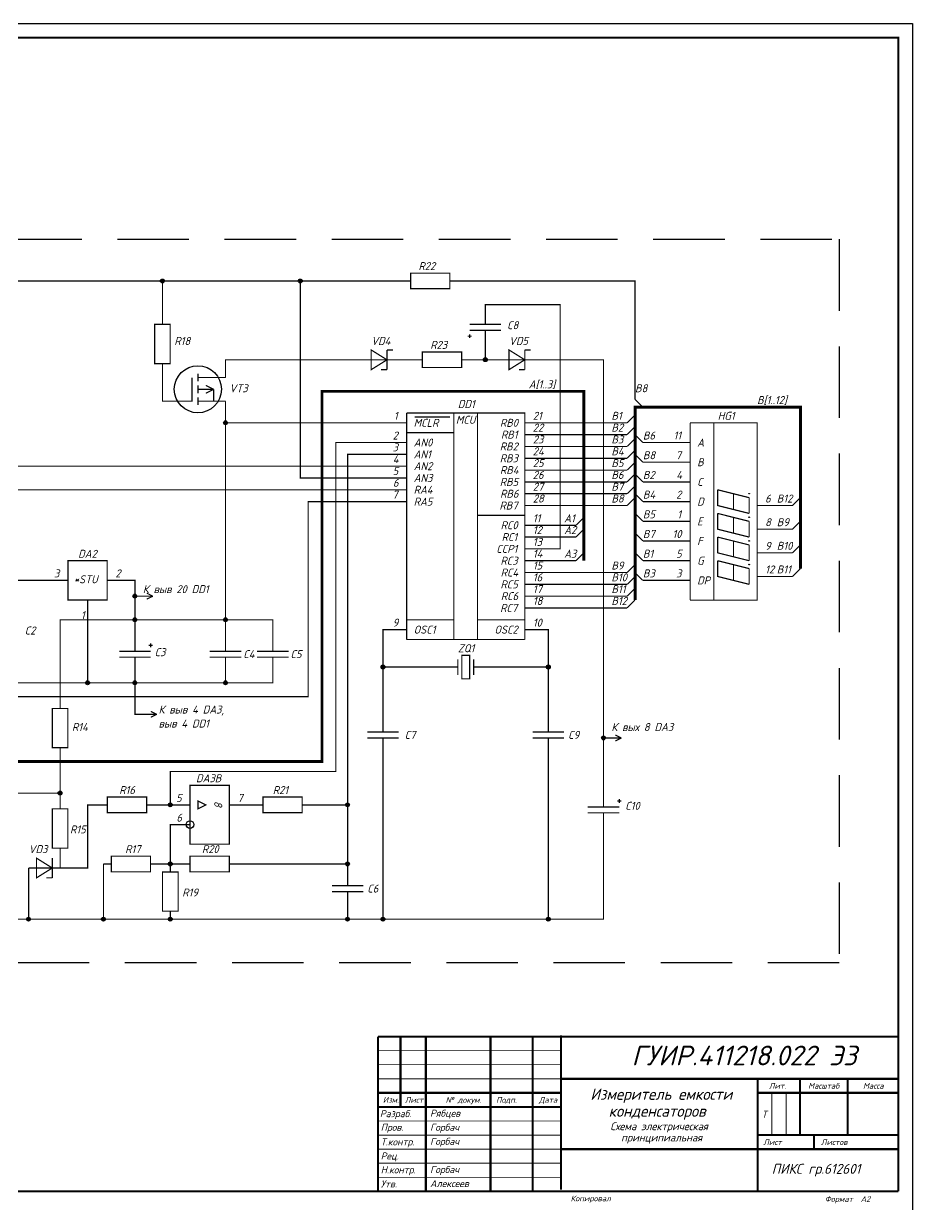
# Model space of a CAD drawing. Header units: millimetres. Extents: x 242 to 2202, y -792 to 1099.
# Drawn here: x 1886.1 to 2202.1, y -370.3 to 49.3 of the extents above; entities that cross this region are included whole.
import ezdxf

# ---------------------------------------------------------------- set-up
doc = ezdxf.new("R2010")
doc.units = ezdxf.units.MM
doc.linetypes.add('штриховаяX2', pattern=[38.1, 25.4, -12.7])
doc.layers.add('KONTUR', color=7, linetype='Continuous')
doc.layers.add('PDF _текст', color=7, linetype='Continuous')
doc.layers.add('текст', color=7, linetype='Continuous', lineweight=30)
doc.styles.add('GOST-2.304_Type-B_italic', font='GOST Common Italic.ttf')
doc.styles.add('PDF ISOCPEUR Italic', font='isocpeui.ttf')

msp = doc.modelspace()

# ---------------------------------------------------------------- linework, layer by layer
at = {"linetype": 'штриховаяX2'}
for p, q in [((1690.89, -27.34), (2176.15, -27.34)), ((2176.15, -27.34), (2176.15, -284.45)), ((2176.15, -284.45), (1690.89, -284.45))]:
    msp.add_line(p, q, dxfattribs=at)
at = {"const_width": 0.711}
for points in [[(1935.17, -42.19, 1), (1935.88, -42.19, 1)], [(1984.17, -42.19, 1), (1984.88, -42.19, 1)], [(2049.97, -70.19, 1), (2050.68, -70.19, 1)], [(1957.57, -92.59, 1), (1958.28, -92.59, 1)], [(1957.57, -92.59, 1), (1958.28, -92.59, 1)], [(1925.37, -154.19, 1), (1926.08, -154.19, 1)], [(1925.37, -162.59, 1), (1926.08, -162.59, 1)], [(1957.57, -162.59, 1), (1958.28, -162.59, 1)], [(1957.57, -162.59, 1), (1958.28, -162.59, 1)], [(2013.57, -179.39, 1), (2014.28, -179.39, 1)], [(2072.37, -179.39, 1), (2073.08, -179.39, 1)], [(1908.57, -184.99, 1), (1909.28, -184.99, 1)], [(1925.37, -184.99, 1), (1926.08, -184.99, 1)], [(1957.57, -184.99, 1), (1958.28, -184.99, 1)], [(2091.97, -204.59, 1), (2092.68, -204.59, 1)], [(1898.77, -224.19, 1), (1899.48, -224.19, 1)], [(1937.97, -228.39, 1), (1938.68, -228.39, 1)], [(2000.97, -228.39, 1), (2001.68, -228.39, 1)], [(1937.97, -249.39, 1), (1938.68, -249.39, 1)], [(1937.97, -249.39, 1), (1938.68, -249.39, 1)], [(2000.97, -249.39, 1), (2001.68, -249.39, 1)], [(1887.57, -268.99, 1), (1888.28, -268.99, 1)], [(1914.17, -268.99, 1), (1914.88, -268.99, 1)], [(1937.97, -268.99, 1), (1938.68, -268.99, 1)], [(2000.97, -268.99, 1), (2001.68, -268.99, 1)], [(2013.57, -268.99, 1), (2014.28, -268.99, 1)], [(2072.37, -268.99, 1), (2073.08, -268.99, 1)]]:
    msp.add_lwpolyline(points, format="xyb", close=True, dxfattribs=at)
for points, const_width in [([(2023.72, -39.39), (2037.66, -39.39), (2037.66, -44.93), (2023.72, -44.93), (2023.72, -39.39)], 0.42), ([(2020.92, -42.19), (1984.52, -42.19), (1935.52, -42.19), (1817.92, -42.19)], 0.42), ([(1935.52, -54.79), (1935.52, -42.19)], 0.42), ([(2019.52, -112.19), (1984.52, -112.19), (1984.52, -42.19)], 0.42), ([(2023.72, -42.19), (2020.92, -42.19)], 0.42), ([(2037.72, -42.19), (2040.52, -42.19)], 0.42), ([(2040.52, -42.19), (2103.52, -42.19), (2103.52, -84.19)], 0.42), ([(2067.12, -137.39), (2076.92, -137.39), (2076.92, -50.59), (2050.32, -50.59), (2050.32, -50.59), (2050.32, -54.79)], 0.42), ([(1932.72, -57.59), (1938.26, -57.59), (1938.26, -71.53), (1932.72, -71.53), (1932.72, -57.59)], 0.42), ([(1935.52, -57.59), (1935.52, -54.79)], 0.42), ([(2055.92, -57.59), (2044.72, -57.59)], 0.42), ([(2050.32, -57.59), (2050.32, -54.79)], 0.42), ([(2044.02, -61.79), (2045.42, -61.79)], 0.42), ([(2044.72, -59.69), (2055.92, -59.69)], 0.42), ([(2044.72, -62.49), (2044.72, -61.09)], 0.42), ([(2050.32, -59.69), (2050.32, -62.49)], 0.42), ([(2050.32, -62.49), (2050.32, -70.19), (2050.32, -70.19)], 0.42), ([(2015.32, -73.69), (2015.32, -66.69)], 0.42), ([(2015.32, -66.69), (2017.42, -66.69)], 0.42), ([(2064.32, -73.69), (2064.32, -66.69)], 0.42), ([(2064.32, -66.69), (2066.42, -66.69)], 0.42), ([(2006.92, -70.19), (1957.92, -70.19), (1957.92, -70.19), (1957.92, -73.69)], 0.42), ([(2009.72, -70.19), (2006.92, -70.19)], 0.42), ([(2015.32, -70.19), (2009.72, -70.19)], 0.42), ([(2015.32, -70.19), (2018.12, -70.19)], 0.42), ([(2018.12, -70.19), (2025.12, -70.19)], 0.42), ([(2027.92, -70.19), (2025.12, -70.19)], 0.42), ([(2027.92, -67.39), (2041.86, -67.39), (2041.86, -72.93), (2027.92, -72.93), (2027.92, -67.39)], 0.42), ([(2041.92, -70.19), (2044.72, -70.19)], 0.42), ([(2044.72, -70.19), (2050.32, -70.19), (2055.92, -70.19)], 0.42), ([(2058.72, -70.19), (2055.92, -70.19)], 0.42), ([(2064.32, -70.19), (2058.72, -70.19)], 0.42), ([(2064.32, -70.19), (2067.12, -70.19)], 0.42), ([(2067.12, -70.19), (2092.32, -70.19), (2092.32, -70.19), (2092.32, -226.29)], 0.42), ([(1935.52, -71.59), (1935.52, -74.39)], 0.42), ([(1935.52, -74.39), (1935.52, -74.39), (1935.52, -84.89), (1936.22, -84.89)], 0.42), ([(1948.12, -77.89), (1948.12, -75.09)], 0.42), ([(1957.92, -76.49), (1957.92, -73.69)], 0.42), ([(2015.32, -73.69), (2013.22, -73.69)], 0.42), ([(2064.32, -73.69), (2062.22, -73.69)], 0.42), ([(1946.02, -76.49), (1946.02, -84.89), (1939.02, -84.89)], 0.42), ([(1948.12, -76.49), (1957.92, -76.49)], 0.42), ([(1948.12, -82.09), (1948.12, -79.29)], 0.42), ([(1953.72, -80.69), (1950.92, -79.29)], 0.42), ([(2085.32, -141.59), (2085.32, -81.39), (1992.22, -81.39), (1992.22, -212.99), (1827.72, -212.99), (1813.72, -212.99)], 1.05), ([(1948.12, -80.69), (1953.72, -80.69)], 0.42), ([(1948.12, -86.29), (1948.12, -83.49)], 0.42), ([(1953.72, -80.69), (1950.92, -82.09)], 0.42), ([(1953.72, -80.69), (1953.72, -84.89)], 0.42), ([(1939.02, -84.89), (1936.22, -84.89)], 0.42), ([(1948.12, -84.89), (1957.92, -84.89)], 0.42), ([(1957.92, -84.89), (1957.92, -87.69)], 0.42), ([(1957.92, -170.99), (1957.92, -170.99), (1957.92, -162.59), (1957.92, -162.59), (1957.92, -92.59), (1957.92, -92.59), (1957.92, -87.69)], 0.42), ([(2103.52, -155.59), (2103.52, -86.99), (2162.32, -86.99), (2162.32, -144.39)], 1.05), ([(2106.32, -86.99), (2103.52, -84.19)], 0.42), ([(2064.32, -169.59), (2064.32, -89.09), (2022.32, -89.09)], 0.42), ([(2022.32, -89.09), (2022.32, -169.59)], 0.42), ([(2025.12, -90.49), (2037.72, -90.49)], 0.42), ([(2039.12, -89.09), (2039.12, -169.59)], 0.42), ([(2047.52, -169.59), (2047.52, -89.09)], 0.42), ([(2100.72, -92.59), (2103.52, -89.79)], 0.42), ([(2019.52, -92.59), (1957.92, -92.59), (1957.92, -92.59)], 0.42), ([(2022.32, -92.59), (2019.52, -92.59)], 0.42), ([(2022.32, -96.09), (2039.12, -96.09)], 0.42), ([(2064.32, -92.59), (2067.12, -92.59)], 0.42), ([(2067.12, -92.59), (2100.72, -92.59)], 0.42), ([(2100.72, -96.79), (2103.52, -93.99)], 0.42), ([(2123.12, -155.59), (2123.12, -92.59)], 0.42), ([(2123.12, -155.59), (2146.92, -155.59), (2146.92, -92.59), (2123.12, -92.59)], 0.42), ([(2131.52, -92.59), (2131.52, -155.59)], 0.42), ([(2019.52, -99.59), (1997.12, -99.59), (1997.12, -216.49), (1938.32, -216.49), (1938.32, -222.09), (1938.32, -228.39)], 0.42), ([(2022.32, -99.59), (2019.52, -99.59)], 0.42), ([(2064.32, -96.79), (2067.12, -96.79)], 0.42), ([(2067.12, -96.79), (2100.72, -96.79)], 0.42), ([(2100.72, -100.99), (2103.52, -98.19)], 0.42), ([(2103.52, -96.79), (2106.32, -99.59)], 0.42), ([(2120.32, -99.59), (2106.32, -99.59), (2106.32, -99.59)], 0.42), ([(2123.12, -99.59), (2120.32, -99.59)], 0.42), ([(2019.52, -103.79), (2001.32, -103.79), (2001.32, -228.39), (1991.52, -228.39), (1988.02, -228.39)], 0.42), ([(2022.32, -103.79), (2019.52, -103.79)], 0.42), ([(2064.32, -100.99), (2067.12, -100.99)], 0.42), ([(2067.12, -100.99), (2100.72, -100.99)], 0.42), ([(2100.72, -105.19), (2103.52, -102.39)], 0.42), ([(2103.52, -103.79), (2106.32, -106.59)], 0.42), ([(2019.52, -107.99), (1817.92, -107.99)], 0.42), ([(2022.32, -107.99), (2019.52, -107.99)], 0.42), ([(2064.32, -105.19), (2067.12, -105.19)], 0.42), ([(2067.12, -105.19), (2100.72, -105.19)], 0.42), ([(2100.72, -109.39), (2103.52, -106.59)], 0.42), ([(2120.32, -106.59), (2106.32, -106.59), (2106.32, -106.59)], 0.42), ([(2123.12, -106.59), (2120.32, -106.59)], 0.42), ([(2022.32, -112.19), (2019.52, -112.19)], 0.42), ([(2064.32, -109.39), (2067.12, -109.39)], 0.42), ([(2067.12, -109.39), (2100.72, -109.39)], 0.42), ([(2100.72, -113.59), (2103.52, -110.79)], 0.42), ([(2103.52, -110.79), (2106.32, -113.59)], 0.42), ([(2019.52, -116.39), (1848.72, -116.39), (1848.72, -173.79), (1838.92, -173.79)], 0.42), ([(2022.32, -116.39), (2019.52, -116.39)], 0.42), ([(2064.32, -113.59), (2067.12, -113.59)], 0.42), ([(2067.12, -113.59), (2100.72, -113.59), (2100.72, -113.59)], 0.42), ([(2100.72, -117.79), (2103.52, -114.99)], 0.42), ([(2120.32, -113.59), (2106.32, -113.59)], 0.42), ([(2123.12, -113.59), (2120.32, -113.59)], 0.42), ([(2132.92, -116.39), (2138.52, -117.79)], 0.42), ([(2132.92, -116.39), (2132.92, -121.99), (2138.52, -123.39)], 0.42), ([(1873.92, -226.99), (1873.92, -189.89), (1987.32, -189.89), (1987.32, -120.59), (2019.52, -120.59)], 0.42), ([(2022.32, -120.59), (2019.52, -120.59)], 0.42), ([(2064.32, -117.79), (2067.12, -117.79)], 0.42), ([(2067.12, -117.79), (2100.72, -117.79)], 0.42), ([(2100.72, -121.99), (2103.52, -119.19)], 0.42), ([(2103.52, -117.79), (2106.32, -120.59)], 0.42), ([(2120.32, -120.59), (2106.32, -120.59), (2106.32, -120.59)], 0.42), ([(2123.12, -120.59), (2120.32, -120.59)], 0.42), ([(2138.52, -123.39), (2138.52, -117.79)], 0.42), ([(2138.52, -117.79), (2144.12, -119.19)], 0.42), ([(2138.52, -117.79), (2138.52, -123.39), (2144.12, -124.79)], 0.42), ([(2144.12, -124.79), (2144.12, -119.19)], 0.42), ([(2159.52, -121.99), (2162.32, -119.19)], 0.42), ([(2064.32, -125.49), (2047.52, -125.49)], 0.42), ([(2064.32, -121.99), (2067.12, -121.99)], 0.42), ([(2067.12, -121.99), (2100.72, -121.99)], 0.42), ([(2103.52, -124.79), (2106.32, -127.59)], 0.42), ([(2132.92, -124.79), (2138.52, -126.19)], 0.42), ([(2132.92, -124.79), (2132.92, -130.39), (2138.52, -131.79)], 0.42), ([(2146.92, -121.99), (2149.72, -121.99)], 0.42), ([(2149.72, -121.99), (2159.52, -121.99), (2159.52, -121.99)], 0.42), ([(2064.32, -128.99), (2067.12, -128.99)], 0.42), ([(2067.12, -128.99), (2082.52, -128.99)], 0.42), ([(2085.32, -126.19), (2082.52, -128.99)], 0.42), ([(2120.32, -127.59), (2106.32, -127.59), (2106.32, -127.59)], 0.42), ([(2123.12, -127.59), (2120.32, -127.59)], 0.42), ([(2138.52, -131.79), (2138.52, -126.19)], 0.42), ([(2138.52, -126.19), (2144.12, -127.59)], 0.42), ([(2138.52, -126.19), (2138.52, -131.79), (2144.12, -133.19)], 0.42), ([(2144.12, -133.19), (2144.12, -127.59)], 0.42), ([(2162.32, -127.59), (2159.52, -130.39)], 0.42), ([(2064.32, -133.19), (2067.12, -133.19)], 0.42), ([(2067.12, -133.19), (2082.52, -133.19)], 0.42), ([(2085.32, -130.39), (2082.52, -133.19)], 0.42), ([(2103.52, -131.79), (2106.32, -134.59)], 0.42), ([(2132.92, -133.19), (2138.52, -134.59)], 0.42), ([(2132.92, -133.19), (2132.92, -138.79), (2138.52, -140.19)], 0.42), ([(2146.92, -130.39), (2149.72, -130.39)], 0.42), ([(2149.72, -130.39), (2159.52, -130.39)], 0.42), ([(2064.32, -137.39), (2067.12, -137.39)], 0.42), ([(2120.32, -134.59), (2106.32, -134.59), (2106.32, -134.59)], 0.42), ([(2123.12, -134.59), (2120.32, -134.59)], 0.42), ([(2138.52, -140.19), (2138.52, -134.59)], 0.42), ([(2138.52, -134.59), (2144.12, -135.99)], 0.42), ([(2138.52, -134.59), (2138.52, -140.19), (2144.12, -141.59)], 0.42), ([(2144.12, -141.59), (2144.12, -135.99)], 0.42), ([(2162.32, -135.99), (2159.52, -138.79)], 0.42), ([(1901.92, -141.59), (1915.86, -141.59), (1915.86, -155.53), (1901.92, -155.53), (1901.92, -141.59)], 0.42), ([(2064.32, -141.59), (2067.12, -141.59)], 0.42), ([(2067.12, -141.59), (2082.52, -141.59)], 0.42), ([(2085.32, -138.79), (2082.52, -141.59)], 0.42), ([(2103.52, -138.79), (2106.32, -141.59)], 0.42), ([(2120.32, -141.59), (2106.32, -141.59), (2106.32, -141.59)], 0.42), ([(2123.12, -141.59), (2120.32, -141.59)], 0.42), ([(2132.92, -141.59), (2138.52, -142.99)], 0.42), ([(2132.92, -141.59), (2132.92, -147.19), (2138.52, -148.59)], 0.42), ([(2146.92, -138.79), (2149.72, -138.79)], 0.42), ([(2149.72, -138.79), (2159.52, -138.79), (2159.52, -138.79)], 0.42), ([(2064.32, -145.79), (2067.12, -145.79)], 0.42), ([(2067.12, -145.79), (2100.72, -145.79)], 0.42), ([(2100.72, -145.79), (2103.52, -142.99)], 0.42), ([(2103.52, -145.79), (2106.32, -148.59)], 0.42), ([(2138.52, -148.59), (2138.52, -142.99)], 0.42), ([(2138.52, -142.99), (2144.12, -144.39)], 0.42), ([(2138.52, -142.99), (2138.52, -148.59), (2144.12, -149.99)], 0.42), ([(2144.12, -149.99), (2144.12, -144.39)], 0.42), ([(2162.32, -144.39), (2159.52, -147.19)], 0.42), ([(1879.52, -148.59), (1899.12, -148.59)], 0.42), ([(1901.92, -148.59), (1899.12, -148.59)], 0.42), ([(1915.92, -148.59), (1918.72, -148.59)], 0.42), ([(1918.72, -148.59), (1925.72, -148.59), (1925.72, -154.19), (1925.72, -162.59), (1925.72, -170.99), (1925.72, -170.99)], 0.42), ([(2064.32, -149.99), (2067.12, -149.99)], 0.42), ([(2067.12, -149.99), (2100.72, -149.99)], 0.42), ([(2100.72, -149.99), (2103.52, -147.19)], 0.42), ([(2120.32, -148.59), (2106.32, -148.59), (2106.32, -148.59)], 0.42), ([(2123.12, -148.59), (2120.32, -148.59)], 0.42), ([(2146.92, -147.19), (2149.72, -147.19)], 0.42), ([(2149.72, -147.19), (2159.52, -147.19), (2159.52, -147.19)], 0.42), ([(1974.72, -178.69), (1974.72, -184.99), (1957.92, -184.99), (1860.62, -184.99), (1787.12, -184.99), (1764.72, -184.99), (1764.72, -183.59), (1764.72, -154.19), (1748.62, -154.19)], 0.42), ([(1928.52, -154.19), (1925.72, -154.19)], 0.42), ([(1928.52, -154.19), (1932.08, -154.19)], 0.42), ([(1932.08, -154.19), (1929.94, -153.12)], 0.42), ([(1932.08, -154.19), (1929.94, -155.25)], 0.42), ([(2064.32, -154.19), (2067.12, -154.19)], 0.42), ([(2067.12, -154.19), (2100.72, -154.19)], 0.42), ([(2100.72, -154.19), (2103.52, -151.39)], 0.42), ([(1908.92, -155.59), (1908.92, -158.39)], 0.42), ([(1908.92, -158.39), (1908.92, -184.99)], 0.42), ([(2064.32, -158.39), (2067.12, -158.39)], 0.42), ([(2067.12, -158.39), (2100.72, -158.39)], 0.42), ([(2100.72, -158.39), (2103.52, -155.59)], 0.42), ([(1899.12, -191.29), (1899.12, -162.59), (1899.12, -162.59), (1925.72, -162.59)], 0.42), ([(1925.72, -162.59), (1957.92, -162.59)], 0.42), ([(1974.72, -170.99), (1974.72, -162.59), (1974.72, -162.59), (1957.92, -162.59)], 0.42), ([(2039.12, -162.59), (2022.32, -162.59)], 0.42), ([(2047.52, -162.59), (2064.32, -162.59)], 0.42), ([(2019.52, -166.09), (2013.92, -166.09), (2013.92, -179.39), (2013.92, -179.39), (2013.92, -199.69)], 0.42), ([(2022.32, -166.09), (2019.52, -166.09)], 0.42), ([(2067.12, -166.09), (2072.72, -166.09), (2072.72, -166.09), (2072.72, -179.39), (2072.72, -179.39), (2048.92, -179.39)], 0.42), ([(2064.32, -166.09), (2067.12, -166.09)], 0.42), ([(1925.72, -173.79), (1925.72, -170.99)], 0.42), ([(1932.02, -171.69), (1930.62, -171.69)], 0.42), ([(1931.32, -170.99), (1931.32, -172.39)], 0.42), ([(1957.92, -173.79), (1957.92, -170.99)], 0.42), ([(1974.72, -173.79), (1974.72, -170.99)], 0.42), ([(2022.32, -169.59), (2064.32, -169.59)], 0.42), ([(1931.32, -173.79), (1920.12, -173.79)], 0.42), ([(1920.12, -175.89), (1931.32, -175.89)], 0.42), ([(1925.72, -175.89), (1925.72, -178.69)], 0.42), ([(1963.52, -173.79), (1952.32, -173.79)], 0.42), ([(1952.32, -175.89), (1963.52, -175.89)], 0.42), ([(1957.92, -175.89), (1957.92, -178.69)], 0.42), ([(1980.32, -173.79), (1969.12, -173.79)], 0.42), ([(1969.12, -175.89), (1980.32, -175.89)], 0.42), ([(1974.72, -175.89), (1974.72, -178.69)], 0.42), ([(2041.92, -183.59), (2041.92, -175.19), (2044.72, -175.19), (2044.72, -183.59), (2041.92, -183.59)], 0.42), ([(1929.92, -196.19), (1925.72, -196.19), (1925.72, -184.99), (1925.72, -184.99), (1925.72, -178.69)], 0.42), ([(1957.92, -178.69), (1957.92, -184.99), (1957.92, -184.99)], 0.42), ([(2013.92, -179.39), (2037.72, -179.39)], 0.42), ([(2040.52, -179.39), (2037.72, -179.39)], 0.42), ([(2040.52, -182.19), (2040.52, -176.59)], 0.42), ([(2046.12, -182.19), (2046.12, -176.59)], 0.42), ([(2046.12, -179.39), (2048.92, -179.39)], 0.42), ([(2072.72, -199.69), (2072.72, -179.39), (2072.72, -179.39)], 0.42), ([(1899.12, -194.09), (1899.12, -191.29)], 0.42), ([(1896.32, -194.09), (1901.86, -194.09), (1901.86, -208.03), (1896.32, -208.03), (1896.32, -194.09)], 0.42), ([(1929.92, -196.19), (1933.48, -196.19)], 0.42), ([(1933.48, -196.19), (1931.34, -195.12)], 0.42), ([(1933.48, -196.19), (1931.34, -197.25)], 0.42), ([(2013.92, -202.49), (2013.92, -199.69)], 0.42), ([(2072.72, -202.49), (2072.72, -199.69)], 0.42), ([(2019.52, -202.49), (2008.32, -202.49)], 0.42), ([(2008.32, -204.59), (2019.52, -204.59)], 0.42), ([(2013.92, -204.59), (2013.92, -207.39)], 0.42), ([(2078.32, -202.49), (2067.12, -202.49)], 0.42), ([(2067.12, -204.59), (2078.32, -204.59)], 0.42), ([(2072.72, -204.59), (2072.72, -207.39)], 0.42), ([(2095.12, -204.59), (2092.32, -204.59)], 0.42), ([(2095.12, -204.59), (2098.68, -204.59)], 0.42), ([(2098.68, -204.59), (2096.54, -203.52)], 0.42), ([(2098.68, -204.59), (2096.54, -205.65)], 0.42), ([(1899.12, -208.09), (1899.12, -210.89)], 0.42), ([(2001.32, -268.99), (2013.92, -268.99), (2013.92, -207.39)], 0.42), ([(2013.92, -268.99), (2072.72, -268.99), (2072.72, -207.39)], 0.42), ([(1899.12, -210.89), (1899.12, -224.19), (1899.12, -224.19), (1785.02, -224.19)], 0.42), ([(1945.32, -221.39), (1959.26, -221.39), (1959.26, -242.33), (1945.32, -242.33), (1945.32, -221.39)], 0.42), ([(1899.12, -226.99), (1899.12, -224.19), (1899.12, -224.19)], 0.42), ([(1915.92, -225.59), (1929.86, -225.59), (1929.86, -231.13), (1915.92, -231.13), (1915.92, -225.59)], 0.42), ([(1971.22, -225.59), (1985.16, -225.59), (1985.16, -231.13), (1971.22, -231.13), (1971.22, -225.59)], 0.42), ([(2092.32, -229.09), (2092.32, -226.29)], 0.42), ([(2097.92, -226.29), (2097.92, -227.69)], 0.42), ([(1896.32, -229.79), (1901.86, -229.79), (1901.86, -243.73), (1896.32, -243.73), (1896.32, -229.79)], 0.42), ([(1899.12, -229.79), (1899.12, -226.99)], 0.42), ([(1899.12, -246.59), (1899.12, -250.79), (1908.92, -250.79), (1908.92, -228.39), (1913.12, -228.39), (1913.12, -228.39)], 0.42), ([(1915.92, -228.39), (1913.12, -228.39)], 0.42), ([(1929.92, -228.39), (1932.72, -228.39)], 0.42), ([(1932.72, -228.39), (1938.32, -228.39), (1942.52, -228.39), (1942.52, -228.39)], 0.42), ([(1945.32, -228.39), (1942.52, -228.39)], 0.42), ([(1948.12, -229.79), (1950.92, -228.39), (1948.12, -226.99), (1948.12, -229.79)], 0.42), ([(1959.32, -228.39), (1962.12, -228.39)], 0.42), ([(1962.12, -228.39), (1966.32, -228.39), (1966.32, -228.39), (1968.42, -228.39)], 0.42), ([(1962.12, -249.39), (1987.32, -249.39), (2001.32, -249.39), (2001.32, -228.39), (2001.32, -228.39)], 0.42), ([(1971.22, -228.39), (1968.42, -228.39)], 0.42), ([(1985.22, -228.39), (1988.02, -228.39)], 0.42), ([(2097.92, -229.09), (2086.72, -229.09)], 0.42), ([(2098.62, -226.99), (2097.22, -226.99)], 0.42), ([(2072.72, -268.99), (2092.32, -268.99), (2092.32, -233.99)], 0.42), ([(2086.72, -231.19), (2097.92, -231.19)], 0.42), ([(2092.32, -231.19), (2092.32, -233.99)], 0.42), ([(1942.52, -235.39), (1938.32, -235.39), (1938.32, -249.39)], 0.42), ([(1945.32, -235.39), (1942.52, -235.39)], 0.42), ([(1896.32, -254.29), (1896.32, -247.29)], 0.42), ([(1899.12, -243.79), (1899.12, -246.59)], 0.42), ([(1917.32, -246.59), (1931.26, -246.59), (1931.26, -252.13), (1917.32, -252.13), (1917.32, -246.59)], 0.42), ([(1945.32, -246.59), (1959.26, -246.59), (1959.26, -252.13), (1945.32, -252.13), (1945.32, -246.59)], 0.42), ([(1890.72, -250.79), (1887.92, -250.79)], 0.42), ([(1887.92, -250.79), (1887.92, -250.79), (1887.92, -268.99)], 0.42), ([(1896.32, -250.79), (1890.72, -250.79)], 0.42), ([(1896.32, -250.79), (1899.12, -250.79)], 0.42), ([(1917.32, -249.39), (1914.52, -249.39)], 0.42), ([(1914.52, -249.39), (1914.52, -249.39), (1914.52, -268.99)], 0.42), ([(1931.32, -249.39), (1934.12, -249.39)], 0.42), ([(1934.12, -249.39), (1938.32, -249.39), (1938.32, -249.39), (1938.32, -249.39)], 0.42), ([(1938.32, -252.19), (1938.32, -249.39)], 0.42), ([(1938.32, -249.39), (1942.52, -249.39)], 0.42), ([(1945.32, -249.39), (1942.52, -249.39)], 0.42), ([(1959.32, -249.39), (1962.12, -249.39)], 0.42), ([(2001.32, -254.29), (2001.32, -249.39), (2001.32, -249.39)], 0.42), ([(1896.32, -254.29), (1894.22, -254.29)], 0.42), ([(1935.52, -252.19), (1941.06, -252.19), (1941.06, -266.13), (1935.52, -266.13), (1935.52, -252.19)], 0.42), ([(2001.32, -257.09), (2001.32, -254.29)], 0.42), ([(2006.92, -257.09), (1995.72, -257.09)], 0.42), ([(1995.72, -259.19), (2006.92, -259.19)], 0.42), ([(2001.32, -259.19), (2001.32, -261.99)], 0.42), ([(1851.52, -268.99), (1887.92, -268.99), (1914.52, -268.99), (2001.32, -268.99), (2001.32, -261.99)], 0.42), ([(1938.32, -266.19), (1938.32, -268.99)], 0.42), ([(2012.14, -310.71), (2012.14, -365.71)], 0.749), ([(2197.14, -310.71), (2012.14, -310.71)], 0.749), ([(2020.14, -310.71), (2020.14, -335.71)], 0.749), ([(2029.14, -365.71), (2029.14, -310.71)], 0.749), ([(2052.14, -310.71), (2052.14, -365.71)], 0.749), ([(2067.14, -365.71), (2067.14, -310.71)], 0.749), ([(2077.23, -310.27), (2077.23, -365.13)], 0.749), ([(2012.14, -315.71), (2077.14, -315.71)], 0.3), ([(2012.14, -320.71), (2077.14, -320.71)], 0.3), ([(2077.14, -325.71), (2012.14, -325.71)], 0.3), ([(2077.14, -325.71), (2197.14, -325.71)], 0.749), ([(2147.14, -325.71), (2147.14, -365.71)], 0.749), ([(2162.14, -345.71), (2162.14, -325.71)], 0.749), ([(2179.14, -325.71), (2179.14, -345.71)], 0.749), ([(2012.14, -330.71), (2077.14, -330.71)], 0.749), ([(2197.14, -330.71), (2147.14, -330.71)], 0.749), ([(2152.16, -345.71), (2152.16, -330.71)], 0.3), ([(2157.24, -345.71), (2157.24, -330.71)], 0.3), ([(2077.14, -335.71), (2012.14, -335.71)], 0.749), ([(2012.14, -340.71), (2077.14, -340.71)], 0.3), ([(2077.14, -345.71), (2012.14, -345.71)], 0.3), ([(2197.14, -345.71), (2147.14, -345.71)], 0.749), ([(2167.14, -350.71), (2167.14, -345.71)], 0.749), ([(2012.14, -350.71), (2077.14, -350.71)], 0.3), ([(2197.14, -350.71), (2077.14, -350.71)], 0.749), ([(2077.14, -355.71), (2012.14, -355.71)], 0.3), ([(2012.14, -360.71), (2077.14, -360.71)], 0.3), ([(1616.14, -365.71), (2197.14, -365.71)], 0.749)]:
    msp.add_lwpolyline(points, dxfattribs=dict(const_width=const_width))
at = {"const_width": 0.42}
for points in [[(2015.32, -70.19), (2009.72, -73.69), (2009.72, -66.69), (2015.32, -70.19)], [(2015.32, -70.19), (2009.72, -73.69), (2009.72, -66.69), (2015.32, -70.19)], [(2064.32, -70.19), (2058.72, -73.69), (2058.72, -66.69), (2064.32, -70.19)], [(2064.32, -70.19), (2058.72, -73.69), (2058.72, -66.69), (2064.32, -70.19)], [(1896.32, -250.79), (1890.72, -254.29), (1890.72, -247.29), (1896.32, -250.79)], [(1896.32, -250.79), (1890.72, -254.29), (1890.72, -247.29), (1896.32, -250.79)]]:
    msp.add_lwpolyline(points, close=True, dxfattribs=at)
for centre in [(1957.89, -92.56), (1957.89, -92.56), (1957.89, -92.56), (1957.89, -92.56), (1957.89, -92.56), (1957.89, -92.56), (1957.89, -92.56), (1957.89, -92.56), (1925.69, -154.16), (1925.69, -154.16), (1925.69, -154.16), (1925.69, -154.16), (1925.69, -162.56), (1925.69, -162.56), (1925.69, -162.56), (1925.69, -162.56), (1925.69, -162.56), (1925.69, -162.56), (1957.89, -162.56), (1957.89, -162.56), (1957.89, -162.56), (1957.89, -162.56), (1957.89, -162.56), (1957.89, -162.56), (1957.89, -162.56), (1957.89, -162.56), (2072.69, -179.36), (2072.69, -179.36), (2072.69, -179.36), (2072.69, -179.36), (1899.09, -224.16), (1899.09, -224.16), (1899.09, -224.16), (1899.09, -224.16), (1938.29, -249.36), (1938.29, -249.36), (1938.29, -249.36), (1938.29, -249.36), (2001.29, -249.36), (2001.29, -249.36), (2001.29, -249.36), (2001.29, -249.36), (1887.89, -268.96), (1887.89, -268.96), (1887.89, -268.96), (1887.89, -268.96), (1914.49, -268.96), (1914.49, -268.96), (1914.49, -268.96), (1914.49, -268.96), (2001.29, -268.96), (2001.29, -268.96), (2001.29, -268.96), (2001.29, -268.96), (2072.69, -268.96), (2072.69, -268.96), (2072.69, -268.96), (2072.69, -268.96)]:
    msp.add_circle(centre, 0.682)
for centre, major_axis, ratio in [((1935.49, -42.16), (0, 0.682), 0.99999), ((1935.49, -42.16), (0, 0.682), 0.99999), ((1935.49, -42.16), (0, 0.682), 0.99999), ((1935.49, -42.16), (0, 0.682), 0.99999), ((1984.49, -42.16), (0, 0.682), 0.99999), ((1984.49, -42.16), (0, 0.682), 0.99999), ((1984.49, -42.16), (0, 0.682), 0.99999), ((1984.49, -42.16), (0, 0.682), 0.99999), ((2050.29, -70.16), (0, 0.682), 0.99999), ((2050.29, -70.16), (0, 0.682), 0.99999), ((2050.29, -70.16), (0, 0.682), 0.99999), ((2050.29, -70.16), (0, 0.682), 0.99999), ((1948.09, -80.66), (0, 8.37), 0.999992), ((2144.09, -117.76), (0.111, 0), 0.999872), ((2144.09, -126.16), (0.111, 0), 0.999936), ((2144.09, -134.56), (0.111, 0), 0.999872), ((2144.09, -142.96), (0.111, 0), 0.98324), ((2013.89, -179.36), (0, 0.682), 0.997288), ((2013.89, -179.36), (0, 0.682), 0.997288), ((2013.89, -179.36), (0, 0.682), 0.997288), ((2013.89, -179.36), (0, 0.682), 0.997288), ((1908.89, -184.96), (0, 0.682), 0.999979), ((1908.89, -184.96), (0, 0.682), 0.999979), ((1925.69, -184.96), (0, 0.682), 0.999979), ((1925.69, -184.96), (0, 0.682), 0.999979), ((1957.89, -184.96), (0, 0.682), 0.999979), ((1957.89, -184.96), (0, 0.682), 0.999979), ((1957.89, -184.96), (0, 0.682), 0.999979), ((1957.89, -184.96), (0, 0.682), 0.999979), ((2092.29, -204.56), (0, 0.682), 0.999979), ((2092.29, -204.56), (0, 0.682), 0.999979), ((1938.29, -228.36), (0, 0.682), 0.999979), ((1938.29, -228.36), (0, 0.682), 0.999979), ((1938.29, -228.36), (0, 0.682), 0.999979), ((1938.29, -228.36), (0, 0.682), 0.999979), ((2001.29, -228.36), (0, 0.682), 0.999979), ((2001.29, -228.36), (0, 0.682), 0.999979), ((2001.29, -228.36), (0, 0.682), 0.999979), ((2001.29, -228.36), (0, 0.682), 0.999979), ((1945.29, -235.36), (0, 1.37), 0.99999), ((1938.29, -249.36), (0, 0.682), 0.997267), ((1938.29, -249.36), (0, 0.682), 0.997267), ((1938.29, -249.36), (0, 0.682), 0.997267), ((1938.29, -249.36), (0, 0.682), 0.997267), ((1938.29, -268.96), (0, 0.682), 0.997267), ((1938.29, -268.96), (0, 0.682), 0.997267), ((1938.29, -268.96), (0, 0.682), 0.997267), ((2013.89, -268.96), (0, 0.682), 0.997288), ((2013.89, -268.96), (0, 0.682), 0.997288), ((2013.89, -268.96), (0, 0.682), 0.997288), ((2013.89, -268.96), (0, 0.682), 0.997288)]:
    msp.add_ellipse(centre, major_axis=major_axis, ratio=ratio)
at = {"layer": 'KONTUR'}
for p, q in [((1608.14, 49.29), (2202.14, 49.29)), ((2202.14, 49.29), (2202.14, -791.71))]:
    msp.add_line(p, q, dxfattribs=at)
at = {"layer": 'PDF _текст', "const_width": 0.749}
msp.add_lwpolyline([(1628.14, -365.71), (1628.14, 44.29), (2197.14, 44.29), (2197.14, -365.71)], dxfattribs=at)

# ---------------------------------------------------------------- texts
at = {"style": 'GOST-2.304_Type-B_italic'}
for s, height, p in [('R22', 2.845, (2026.52, -38.32)), ('C8', 2.845, (2058.02, -59.32)), ('R18', 2.845, (1939.72, -64.92)), ('VD4', 2.845, (2009.72, -64.92)), ('VD5', 2.845, (2058.72, -64.92)), ('R23', 2.845, (2030.72, -66.32)), ('VT3', 2.845, (1959.32, -81.72)), ('A[1..3]', 2.845, (2065.72, -80.32)), ('B8', 2.845, (2103.52, -81.72)), ('B[1..12]', 2.845, (2146.92, -85.92)), ('DD1', 2.845, (2040.52, -87.32)), ('1', 2.84, (2017.76, -91.52)), ('MCLR', 2.845, (2024.81, -94.01)), ('MCU', 2.845, (2039.82, -92.92)), ('RB0', 2.845, (2055.49, -94.01)), ('21', 2.845, (2067.17, -91.52)), ('B1', 2.845, (2095.12, -91.52)), ('HG1', 2.845, (2132.92, -91.52)), ('2', 2.84, (2017.34, -98.52)), ('RB1', 2.845, (2055.85, -98.21)), ('22', 2.845, (2067.17, -95.72)), ('B2', 2.845, (2095.12, -95.72)), ('B6', 2.845, (2106.32, -98.52)), ('11', 2.845, (2117.19, -98.52)), ('3', 2.84, (2017.34, -102.72)), ('AN0', 2.845, (2024.81, -101.01)), ('RB2', 2.845, (2055.43, -102.41)), ('23', 2.845, (2067.17, -99.92)), ('B3', 2.845, (2095.12, -99.92)), ('A', 2.84, (2125.61, -101.01)), ('4', 2.84, (2017.4, -106.92)), ('AN1', 2.845, (2024.81, -105.21)), ('RB3', 2.845, (2055.43, -106.61)), ('24', 2.845, (2067.17, -104.12)), ('B4', 2.845, (2095.12, -104.12)), ('B8', 2.845, (2106.32, -105.52)), ('7', 2.84, (2118.02, -105.52)), ('5', 2.84, (2017.34, -111.12)), ('AN2', 2.845, (2024.81, -109.41)), ('RB4', 2.845, (2055.49, -110.81)), ('25', 2.845, (2067.17, -108.32)), ('B5', 2.845, (2095.12, -108.32)), ('B', 2.84, (2125.61, -108.01)), ('6', 2.84, (2017.46, -115.32)), ('AN3', 2.845, (2024.81, -113.61)), ('RB5', 2.845, (2055.43, -115.01)), ('26', 2.845, (2067.17, -112.52)), ('B6', 2.845, (2095.12, -112.52)), ('B2', 2.845, (2106.32, -112.52)), ('4', 2.84, (2118.2, -112.52)), ('C', 2.84, (2125.61, -115.01)), ('7', 2.84, (2017.22, -119.52)), ('RA4', 2.845, (2024.81, -117.81)), ('RB6', 2.845, (2055.55, -119.21)), ('27', 2.845, (2067.17, -116.72)), ('B7', 2.845, (2095.12, -116.72)), ('B4', 2.845, (2106.32, -119.52)), ('2', 2.84, (2118.14, -119.52)), ('RA5', 2.845, (2024.81, -122.01)), ('RB7', 2.845, (2055.31, -123.41)), ('28', 2.845, (2067.17, -120.92)), ('B8', 2.845, (2095.12, -120.92)), ('D', 2.84, (2125.61, -122.01)), ('6', 2.84, (2149.77, -120.92)), ('B12', 2.845, (2153.92, -120.92)), ('11', 2.845, (2067.17, -127.92)), ('A1', 2.845, (2078.32, -127.92)), ('B5', 2.845, (2106.32, -126.52)), ('1', 2.84, (2118.56, -126.52)), ('RC0', 2.845, (2055.73, -130.41)), ('12', 2.845, (2067.17, -132.12)), ('A2', 2.845, (2078.32, -132.12)), ('E', 2.84, (2125.61, -129.01)), ('8', 2.84, (2149.77, -129.32)), ('B9', 2.845, (2153.92, -129.32)), ('RC1', 2.845, (2056.08, -134.61)), ('13', 2.845, (2067.17, -136.32)), ('B7', 2.845, (2106.32, -133.52)), ('10', 2.845, (2116.84, -133.52)), ('F', 2.84, (2125.61, -136.01)), ('DA2', 2.845, (1905.5, -140.56)), ('CCP1', 2.845, (2054.19, -138.81)), ('14', 2.845, (2067.17, -140.52)), ('A3', 2.845, (2078.32, -140.52)), ('B1', 2.845, (2106.32, -140.52)), ('5', 2.84, (2118.14, -140.52)), ('9', 2.84, (2149.77, -137.72)), ('B10', 2.845, (2153.92, -137.72)), ('RC3', 2.845, (2055.67, -143.01)), ('15', 2.845, (2067.17, -144.72)), ('B9', 2.845, (2095.12, -144.72)), ('G', 2.84, (2125.61, -143.01)), ('3', 2.84, (1896.94, -147.52)), ('*STU', 2.845, (1904.02, -149.62)), ('2', 2.84, (1918.77, -147.52)), ('RC4', 2.845, (2055.73, -147.21)), ('16', 2.845, (2067.17, -148.92)), ('B10', 2.845, (2095.12, -148.92)), ('B3', 2.845, (2106.32, -147.52)), ('3', 2.84, (2118.14, -147.52)), ('12', 2.845, (2149.77, -146.12)), ('B11', 2.845, (2153.92, -146.12)), ('К выв 20 DD1', 2.8448, (1928.52, -153.12)), ('RC5', 2.845, (2055.67, -151.41)), ('17', 2.845, (2067.17, -153.12)), ('B11', 2.845, (2095.12, -153.12)), ('DP', 2.845, (2125.61, -150.01)), ('RC6', 2.845, (2055.79, -155.61)), ('18', 2.845, (2067.17, -157.32)), ('B12', 2.845, (2095.12, -157.32)), ('RC7', 2.845, (2055.55, -159.81)), ('1', 2.84, (1906.49, -162.34)), ('9', 2.84, (2017.34, -165.02)), ('10', 2.845, (2067.17, -165.02)), ('C2', 2.845, (1886.52, -167.82)), ('OSC1', 2.845, (2024.81, -167.51)), ('OSC2', 2.845, (2053.53, -167.51)), ('ZQ1', 2.845, (2040.52, -174.12)), ('C3', 2.845, (1932.72, -175.52)), ('C4', 2.845, (1964.22, -176.22)), ('C5', 2.845, (1981.02, -176.22)), ('К выв 4 DA3,', 2.8448, (1934.12, -195.9)), ('R14', 2.845, (1903.32, -202.12)), ('выв 4 DD1', 2.845, (1934.12, -200.88)), ('К вых 8 DA3', 2.8448, (2095.12, -202.12)), ('C7', 2.845, (2021.62, -204.92)), ('C9', 2.845, (2079.72, -204.92)), ('DA3B', 2.845, (1947.42, -220.32)), ('R16', 2.845, (1920.12, -224.52)), ('R21', 2.845, (1974.72, -224.52)), ('5', 2.84, (1940.34, -227.32)), ('7', 2.84, (1962.17, -227.32)), ('C10', 2.845, (2100.02, -230.12)), ('6', 2.84, (1940.46, -234.32)), ('R15', 2.845, (1902.62, -238.52)), ('VD3', 2.845, (1887.92, -245.52)), ('R17', 2.845, (1922.22, -245.52)), ('R20', 2.845, (1949.52, -245.52)), ('R19', 2.845, (1942.52, -260.92)), ('C6', 2.845, (2008.32, -259.52)), ('Лит.', 2.032, (2151.13, -329.23)), ('Масштаб', 2.032, (2165.06, -329.23)), ('Масса', 2.032, (2184.57, -329.23)), ('Измеритель емкости', 4.064, (2087.63, -333.19)), ('Изм.', 2.032, (2013.84, -334.23)), ('Лист', 2.032, (2021.69, -334.23)), ('№ докум.', 2.032, (2036.18, -334.23)), ('Подп.', 2.032, (2054.13, -334.23)), ('Дата', 2.032, (2069.36, -334.23)), ('конденсаторов', 4.064, (2094.13, -339.19)), ('Схема электрическая', 2.794, (2094.73, -343.98)), ('принципиальная', 2.794, (2098.57, -347.98)), ('Лист', 2.032, (2149.13, -349.23)), ('Листов', 2.032, (2169.63, -349.23)), ('ПИКС гр.612601', 3.556, (2152.13, -359.48)), ('Копировал', 2.032, (2080.63, -369.23)), ('Формат  A2', 2.032, (2171.01, -369.45))]:
    msp.add_text(s, height=height, dxfattribs=at).set_placement(p)
msp.add_text('8', height=2.84, rotation=270, dxfattribs=at).set_placement((1953.92, -226.99))
at = {"insert": (2148.6, -339.54), "char_height": 2.5, "attachment_point": 7, "style": 'PDF ISOCPEUR Italic'}
msp.add_mtext('Т', dxfattribs=at)
at = {"layer": 'PDF _текст', "style": 'PDF ISOCPEUR Italic'}
msp.add_text('ГУИР.411218.022 Э3', height=7, dxfattribs=at).set_placement((2102.29, -320.92))
at = {"layer": 'текст', "style": 'PDF ISOCPEUR Italic'}
for s, p in [('Разраб.', (2012.8, -339.35)), ('Рябцев', (2030.65, -339.19)), ('Пров.', (2013.1, -344.19)), ('Горбач', (2030.65, -344.19)), ('Т.контр.', (2013.1, -349.38)), ('Горбач', (2030.65, -349.19)), ('Рец.', (2013.1, -354.38)), ('Горбач', (2030.65, -359.19)), ('Н.контр.', (2013.1, -359.3)), ('Утв.', (2013.1, -364.32)), ('Алексеев', (2030.65, -364.19))]:
    msp.add_text(s, height=2.5, dxfattribs=at).set_placement(p)

doc.saveas('drawing.dxf')
